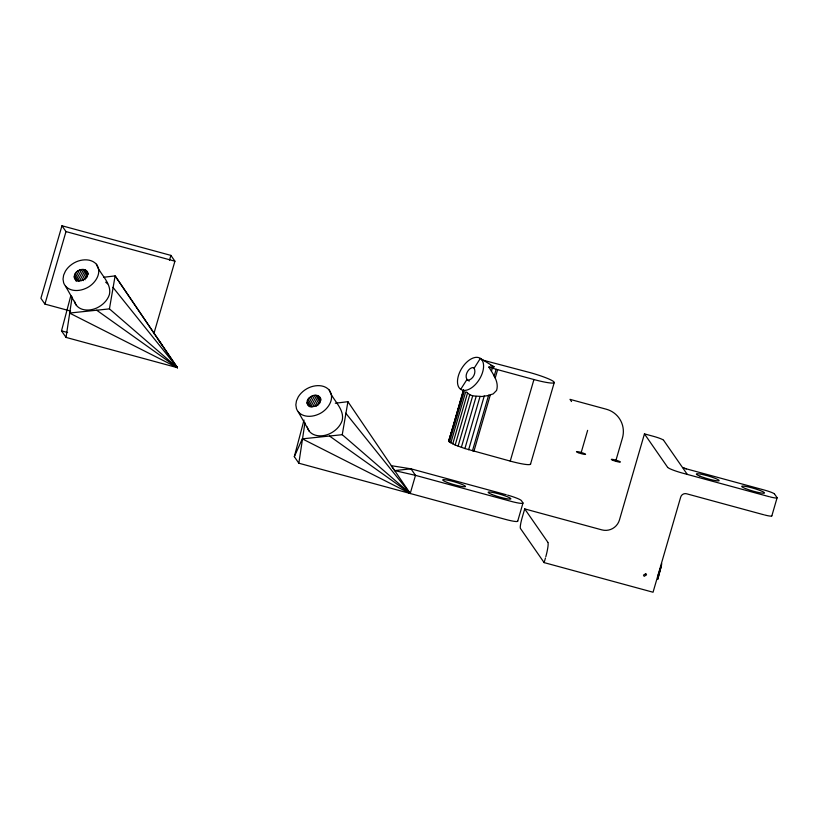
<?xml version="1.0" encoding="UTF-8"?>
<svg xmlns="http://www.w3.org/2000/svg" width="818" height="818" viewBox="0 0 818 818"><rect width="100%" height="100%" fill="white"/><g stroke="black" fill="none" stroke-linecap="round" stroke-linejoin="round"><path stroke-width="1.23" d="M103.763 277.271L115.113 275.891L177.414 367.681L66.033 337.405L72.137 296.934M517.641 520.933A14.254 1.687 16.2 0 1 505.534 519.41L298.846 463.213L304.95 422.742M109.438 308.887L115.113 275.891L177.414 367.681L69.52 313.049L109.438 308.887L177.414 367.681L112.956 287.363M517.722 521.127L522.988 502.998A14.254 1.687 16.2 0 1 510.8 501.281L415.493 475.36L394.685 470.595L391.28 465.687L410.963 468.826L415.493 475.36L410.227 493.489L342.251 434.695L347.926 401.689L335.308 403.233M86.923 271.269C90.686 278.1 77.587 285.083 74.377 277.752C73.007 270.513 85.624 265.594 88.16 273.447M319.736 397.078C323.488 403.908 310.4 410.892 307.19 403.56C305.82 396.321 318.427 391.403 320.973 399.245M66.033 337.405L61.503 330.861L70.88 295.462M298.846 463.213L294.316 456.669L304.01 420.053M153.856 333.703L174.919 261.198L170.89 255.39L61.963 225.768L40.9 298.284L44.929 304.091L70.634 311.075M44.929 304.091L65.992 231.586L61.963 225.768M169.49 260.226L170.89 255.39M530.422 463.653A23.763 2.812 16.2 0 1 511.72 461.505L464.91 448.55L455.186 445.023L448.724 441.444L463.479 389.787M448.724 441.444L463.591 390.298M453.407 425.984L448.622 440.922M454.113 423.55L463.305 391.894M449.46 442.129L464.256 391.239M450.81 442.978L465.636 391.955M452.743 443.949L467.528 393.039L466.577 392.037M455.186 445.023L469.798 394.716L467.528 393.039M458.08 446.168L472.692 395.871L482.006 396.515L487.681 395.636L493.193 393.898L496.587 390.431C499.246 381.771 492.998 374.092 488.857 367.057L493.551 367.364L494.062 366.791L480.36 358.396A18.333 10.389 -58.5 0 0 458.192 376.515A18.333 10.389 -58.5 0 0 473.07 386.679A18.333 10.389 -58.5 0 0 480.36 358.396L474.133 368.202M461.352 447.364L476.148 396.433M464.91 448.55L480.054 396.413M468.642 449.726L484.256 395.984M491.454 371.219L492.344 368.151L488.857 367.057M472.456 450.83L488.622 395.186M494.123 376.249L496.158 369.266L535.422 379.941A23.763 2.812 16.2 0 0 554.123 382.088A23.763 2.812 16.2 0 0 530.401 372.691L481.863 359.879M473.929 451.229L490.35 394.726M495.197 378.049L497.63 369.664M510.238 461.107L533.939 379.532M530.524 464.174L554.226 382.599M663.47 440.125A9.509 1.125 16.2 0 0 653.531 436.352L644.451 433.888L619.441 519.992A14.254 14.008 -34.7 0 1 601.874 529.88L524.716 508.908L522.078 517.968A9.509 1.36 -74.8 0 0 520.452 528.479L544.123 562.61L653.05 592.232L680.699 497.058A4.755 4.673 -34.7 0 1 686.547 493.765L763.705 514.747M544.123 562.61L545.432 558.08M581.046 453.019L587.631 430.36M615.842 460.718L622.426 438.059A23.763 23.344 -34.7 0 0 606.312 409.225L570.003 399.358L571.516 401.536M771.834 515.892L777.1 497.763M660.78 567.457L658.142 575.187M294.316 456.669L302.323 438.857L342.251 434.695M460.718 389.327L466.945 379.521M394.685 470.595L410.963 468.826L506.27 494.747M472.692 395.871L469.798 394.716M774.39 493.847A9.509 1.125 16.2 0 0 764.441 490.084L682.744 467.865L687.273 474.399M65.992 231.586L174.919 261.198M768.971 496.618L682.744 473.172A14.254 1.687 16.2 0 1 667.825 467.518M61.503 330.861L67.618 332.527M492.344 368.151L496.158 369.266M490.943 365.452L494.062 366.791M467.15 379.787L467.998 380.206C473.049 379.716 476.689 372.2 473.929 367.936L473.08 367.527C467.467 367.875 462.804 378.529 469.266 381.096M302.323 438.857L410.227 493.489L347.926 401.689M329.49 436.014L410.227 493.489L345.758 413.172M96.677 310.206L177.414 367.681M329.265 390.074C324.184 384.46 315.564 384.808 309.102 387.609A19.008 14.018 -29.6 0 0 298.233 396.945L296.443 400.932L295.84 404.91L296.453 408.622A19.008 14.018 -29.6 0 0 318.406 414.276C327.22 410.656 335.779 399.174 329.265 390.074C332.66 400.268 344.869 408.836 342.18 420.493C340.135 426.546 335.206 431.147 329.521 433.816A19.008 14.018 -29.6 0 1 307.558 428.162L307.374 427.068M96.452 264.265C91.371 258.652 82.751 258.999 76.289 261.801A19.008 14.018 -29.6 0 0 65.42 271.136L63.63 275.124L63.027 279.102L63.64 282.813A19.008 14.018 -29.6 0 0 85.604 288.468C94.418 284.848 102.966 273.365 96.452 264.265C99.857 274.459 112.066 283.028 109.367 294.684C107.332 300.738 102.393 305.339 96.708 308.008A19.008 14.018 -29.6 0 1 74.755 302.353L74.571 301.259M105.665 282.169L107.567 283.805M774.523 494L777.049 497.63A9.509 1.125 16.2 0 1 769.861 496.853M663.613 440.278L682.243 467.139A4.755 0.562 16.2 0 0 686.394 468.847M644.451 433.888L667.611 467.293M661.793 563.714L657.723 579.379L661.496 565.35M522.906 502.804L521.403 500.626A14.254 1.687 16.2 0 0 507.61 495.115M524.716 508.908L547.876 542.303M158.477 339.879L161.872 344.787M318.478 395.973L320.942 400.319M317.404 395.452L320.492 400.881M315.82 395.176L320.135 402.783M314.092 395.298L319.03 403.98M312.343 395.8L317.895 405.575M310.697 396.658L316.249 406.423M309.245 397.804L314.184 406.485M308.11 399.164L312.435 406.761M307.363 400.646L311.065 407.159M307.067 402.374L309.531 406.72M307.19 403.56L308.417 405.738M298.243 411.812L309.357 431.352M85.665 270.165L88.139 274.511M84.591 269.643L87.679 275.073M83.007 269.367L87.332 276.975M81.279 269.49L86.217 278.171M79.53 269.991L85.092 279.766M77.884 270.85L83.436 280.615M76.442 271.995L81.381 280.676M75.307 273.355L79.622 280.952M74.55 274.838L78.252 281.351M74.254 276.566L76.728 280.911M74.377 277.752L76.197 281.167M65.44 286.003L76.544 305.543M548.009 542.59A14.254 2.045 -74.8 0 1 545.81 556.741M771.783 515.759A9.509 1.125 16.2 0 1 764.595 514.972M645.739 573.704L643.49 575.115L644.165 576.332L646.527 574.839L645.739 573.704M447.415 482.487A11.881 1.411 16.2 0 0 465.432 486.598A11.881 1.411 16.2 0 0 449.368 480.524A11.881 1.411 16.2 0 0 447.415 482.487M491.874 494.461A11.881 1.411 16.2 0 0 510.636 499.041A11.881 1.411 16.2 0 0 495.872 493.131A11.881 1.411 16.2 0 0 491.874 494.461M700.116 476.229A11.881 1.411 16.2 0 0 718.889 480.8A11.881 1.411 16.2 0 0 704.114 474.89A11.881 1.411 16.2 0 0 700.116 476.229M745.505 488.571A11.881 1.411 16.2 0 0 764.268 493.142A11.881 1.411 16.2 0 0 749.503 487.231A11.881 1.411 16.2 0 0 745.505 488.571M578.193 452.661A4.755 0.562 16.2 0 0 585.555 454.399A4.755 0.562 16.2 0 0 579.379 451.996A4.755 0.562 16.2 0 0 578.193 452.661M612.989 460.35A4.755 0.562 16.2 0 0 620.361 462.098A4.755 0.562 16.2 0 0 614.185 459.696A4.755 0.562 16.2 0 0 612.989 460.35"/></g></svg>
